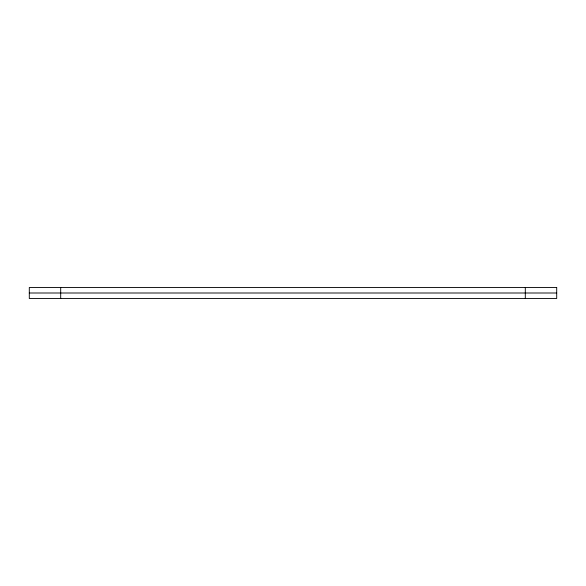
<?xml version="1.0" encoding="UTF-8"?>
<svg xmlns="http://www.w3.org/2000/svg" width="586" height="586" viewBox="0 0 586 586"><rect width="100%" height="100%" fill="white"/><g stroke="black" fill="none" stroke-linecap="round" stroke-linejoin="round"><path stroke-width="0.88" d="M29.3 293L556.7 293M525.305 287.506L525.305 298.494M60.695 287.506L60.695 298.494M556.7 287.506L29.3 287.506L29.3 298.494L556.7 298.494L556.7 287.506"/></g></svg>
